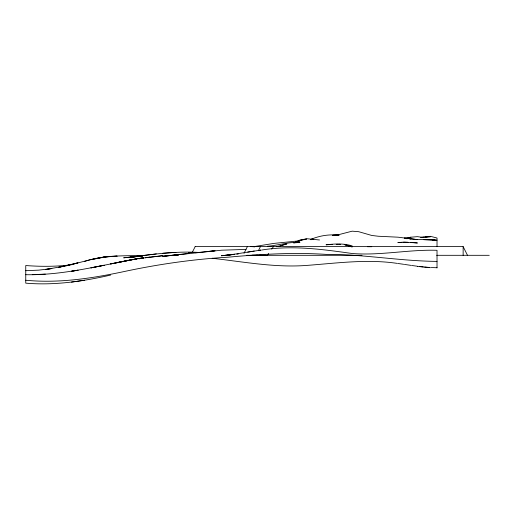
<?xml version="1.0" encoding="UTF-8"?>
<svg xmlns="http://www.w3.org/2000/svg" width="515" height="515" viewBox="0 0 515 515"><rect width="100%" height="100%" fill="white"/><g stroke="black" fill="none" stroke-linecap="round" stroke-linejoin="round"><path stroke-width="0.77" d="M192.134 252.633L195.179 246.608M244.026 253.303L247.374 246.608M256.135 255.189L257.667 255.266M258.421 250.625L260.429 246.608M267.33 255.311L268.65 253.451M271.727 249.099L273.484 246.608M294.129 242.803L299.936 240.048L306.464 239.172L300.657 240.241M296.305 242.423L299.936 240.853L293.402 242.906M294.129 242.926L297.76 241.522M276.439 246.717L286.874 243.898L280.347 245.9M84.505 261.459C104.345 254.738 125.538 256.077 146.157 255.363M72.171 264.395L91.033 259.541L104.088 257.017L97.56 258.189M71.45 264.594L77.977 262.824L58.388 267.401L64.922 266.036L45.333 269.538L51.861 268.56L38.805 270.13L25.75 270.71M65.643 265.907L71.45 264.401L65.643 265.907M300.657 240.183L306.464 238.683L319.519 239.977M91.033 259.644L104.088 257.204M310.815 239.417C319.841 235.606 329.323 234.1 339.102 235.284L332.574 235.271L339.102 234.557L352.157 231.177L358.685 231.692L371.74 235.458L378.274 236.243L397.992 237.183L417.446 239.617L404.468 238.027L410.957 238.87M117.143 262.721L136.726 258.762L162.843 255.698L145.436 257.732L149.788 257.127M406.56 238.155L410.912 237.196L417.44 236.649L423.967 237.576L421.064 237.537M405.833 238.336L410.912 237.196M110.616 275.074C82.851 281.409 54.275 285.574 25.75 283.153L25.75 265.534C40.962 266.68 56.296 266.667 71.45 264.768M310.815 239.488L312.991 239.024L310.815 239.436L312.991 239.456L310.815 239.72M136.726 258.762L143.26 257.815C104.236 264.214 65.637 275.461 25.75 274.701M138.902 258.852L140.357 258.582M190.312 252.588L192.732 252.389L189.713 252.627M258.466 250.541L261.124 250.103M260.764 250.09L234.653 254.165M247.709 252.086L254.236 251.043M84.505 280.231L71.45 282.098M424.695 237.177L430.495 236.334L437.023 238.014L437.023 246.608M221.598 255.775L234.653 254.159M201.288 252.608C175.255 250.612 149.44 254.951 123.671 257.815L138.181 256.418L135.278 256.702M143.26 255.524L136.726 256.406L156.315 253.895M261.897 250C291.954 245.121 322.306 249.292 352.157 253.509C380.482 255.762 408.652 249.402 437.023 250.303L437.023 267.916M254.236 246.588L273.819 243.408L298.481 240.917M421.064 237.615L423.967 237.273L421.064 237.364L423.967 236.887L430.495 236.713L425.422 237.157M162.843 256.335L221.598 250.2L245.983 249.395M172.995 255.337L162.843 256.283L188.953 253.432M169.371 255.62L175.898 254.88M228.126 255.086L234.653 254.365L221.598 255.704L231.023 254.777M195.481 252.762L215.064 250.76L208.536 251.378M199.987 252.582L188.953 252.614L192.346 252.44M232.477 254.635L234.653 254.429M236.829 254.165L238.278 254.03M136.726 256.579L130.198 257.056L138.181 256.451L130.198 257.139L133.829 256.824M267.291 246.247C278.306 245.443 288.78 241.741 299.936 242.417L294.857 242.797M162.843 253.232L175.898 252.389M136.726 256.567L138.181 256.464M176.626 255.163L178.074 255.067L175.898 255.202L178.074 255.073M45.333 274.109L32.278 274.669M332.574 244.477L326.047 244.792C334.763 243.846 343.653 243.234 352.157 245.893M401.481 242.365L397.857 242.533L404.384 242.114L417.44 242.983L410.912 242.359M402.936 242.301L408.009 242.301M336.198 244.361L338.374 244.297M405.839 238.554L410.919 238.406L405.865 238.529M192.32 252.492L188.953 252.517L192.668 252.505M195.146 246.608L463.14 246.608L467.491 255.311M367.395 246.717L371.746 246.717M246.859 255.311L362.026 255.311M436.656 255.311L489.25 255.311M263.905 255.311L266.261 255.311M264.163 255.311L256.985 255.266M259.212 255.286L260.764 255.298M437.023 261.388C399.904 261.079 363.21 254.14 326.047 254.378C293.376 252.273 260.667 254.191 228.126 257.197C192.977 259.225 158.079 264.272 123.671 271.65C91.561 278.415 58.626 283.462 25.75 280.231M256.245 255.253L252.241 255.176M431.222 267.543L437.023 267.742M417.44 239.417L430.495 239.893L423.967 239.655M405.865 238.632L407.32 238.703M409.496 238.805L410.944 238.876M437.023 240.196L430.495 239.81L435.574 240.222M339.102 244.277L340.55 244.368M344.181 244.606L347.805 245.494M424.695 267.053L429.047 267.407M430.495 267.697L417.44 266.409M212.167 258.273C243.479 261.774 274.798 267.794 306.464 265.437C336.591 263.204 366.989 258.897 397.129 263.371M419.616 266.5L423.24 266.912M411.64 265.463L417.44 266.255M436.302 240.241L430.495 239.424L434.126 240.286M397.857 263.461L403.657 264.298M404.384 264.401L410.912 265.367M352.157 246.608L345.629 244.979L352.157 247.039M463.14 246.608L463.14 255.311M250.329 246.608A35.773 35.773 0 0 1 254.713 246.885M192.237 252.492L188.953 252.588L192.237 252.472M104.088 265.276L91.033 267.858L104.088 265.276M130.198 259.946L117.143 262.579L136.726 258.833L130.198 259.946M117.143 262.669L110.616 263.918L117.143 262.669M143.26 258.034L141.805 258.305L143.26 258.041M77.977 270.227L71.45 271.257L77.977 270.227M136.726 256.425L130.198 257.217L136.726 256.425M110.616 256.38L104.088 257.082L117.143 256.129L110.616 256.38M175.898 255.015L174.45 255.157L175.898 255.015M193.189 252.356L190.363 252.614L193.196 252.369M142.533 256.103L141.078 256.219L142.533 256.103M178.074 255.022L175.898 255.125L178.074 255.028M434.847 240.235L430.495 239.424L434.847 240.215"/></g></svg>
